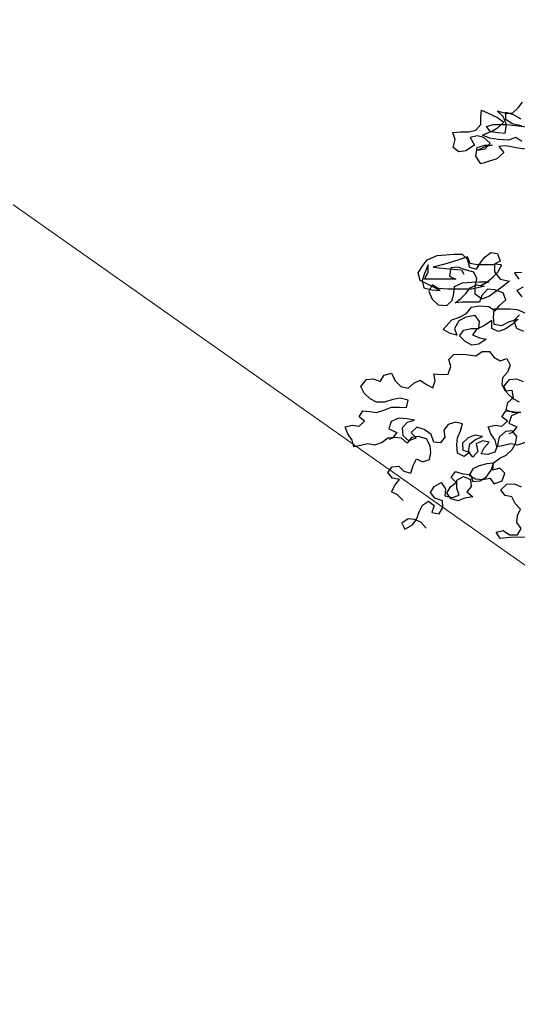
# Model space of a CAD drawing. Header units: inches. Extents: x 350994 to 353538, y 1581369 to 1583842.
# Drawn here: x 351126.007 to 351127.308, y 1582990.042 to 1582992.605 of the extents above; entities that cross this region are included whole.
import ezdxf

# ---------------------------------------------------------------- set-up
doc = ezdxf.new("R2010")
doc.units = ezdxf.units.IN
doc.header["$MEASUREMENT"] = 0
doc.linetypes.add('1', pattern=[0])
doc.layers.add('EP TF', color=5, linetype='Continuous')
doc.layers.add('TREE', color=81, linetype='1')
doc.styles.get("Standard").update_dxf_attribs({"font": 'arial.ttf'})
doc.linetypes.add('SILT_FENCE', pattern='A,0.5,-0.2,["EP",Standard,S=0.1,R=0,X=-0.1,Y=-0.05],-0.2', length=0.9)

# ---------------------------------------------------------------- blocks, each defined once
blk = doc.blocks.new('TREE_4')
at = {"color": 94}
for points in [[(-1744, 7372.1), (-1787.4, 7377.9), (-1845.2, 7389.6), (-1877, 7386.7), (-1853.9, 7357.8), (-1885.7, 7328.9), (-1920.4, 7317.3), (-1960.9, 7305.8), (-1984, 7340.5), (-1978.2, 7381), (-1943.5, 7392.5), (-1908.8, 7392.5), (-1940.6, 7383.9), (-1975.3, 7369.4), (-1940.6, 7375.2), (-1917.5, 7401.2), (-1946.4, 7427.2), (-1978.2, 7435.9), (-2010, 7427.3), (-1989.8, 7392.6), (-2030.3, 7366.6), (-2062.1, 7360.8), (-2088.1, 7381.1), (-2079.4, 7418.7), (-2090.9, 7450.5), (-2053.3, 7453.4), (-2015.7, 7453.3), (-1983.9, 7462), (-1960.8, 7488), (-1960.7, 7522.7), (-1957.8, 7554.5), (-1926, 7540), (-1882.7, 7519.7), (-1853.8, 7499.4), (-1882.7, 7470.5), (-1914.5, 7453.2), (-1934.7, 7479.3), (-1902.9, 7487.9), (-1842.2, 7487.9), (-1732.4, 7476.2)], [(-1772.8, 7482), (-1816.2, 7490.7), (-1845.1, 7511), (-1845.1, 7545.7), (-1810.4, 7534.1), (-1775.7, 7513.8)], [(-1770, 7409.7), (-1798.9, 7427.1), (-1833.6, 7415.6), (-1879.9, 7418.5), (-1920.3, 7424.3), (-1952.1, 7438.8), (-1914.5, 7456.1), (-1879.8, 7450.3), (-1848, 7447.4), (-1842.2, 7487.9), (-1856.6, 7525.5), (-1885.5, 7551.5), (-1848, 7539.9), (-1813.3, 7539.9), (-1787.2, 7565.9), (-1766.9, 7591.9)], [(-1770.2, 6802.6), (-1804.9, 6799.8), (-1784.7, 6770.8)], [(-1764.5, 6733.2), (-1793.4, 6718.8), (-1770.3, 6689.9)], [(-1761.8, 6528), (-1793.6, 6542.4), (-1808, 6580), (-1781.9, 6606)], [(-1738.6, 6606), (-1790.6, 6629.2), (-1825.3, 6632.1), (-1900.5, 6632.2), (-1903.4, 6594.6), (-1900.5, 6562.8), (-1862.9, 6557), (-1828.2, 6574.3), (-1787.7, 6585.8), (-1813.8, 6562.7), (-1848.5, 6539.6), (-1880.3, 6528.1), (-1909.2, 6542.5), (-1909.2, 6580.1), (-1943.9, 6557), (-1978.6, 6539.7), (-1998.9, 6513.7), (-1967.1, 6499.2), (-1935.3, 6493.4), (-1970, 6470.3), (-2001.8, 6464.6), (-2033.6, 6481.9), (-2059.6, 6508), (-2039.3, 6534), (-2004.6, 6542.6), (-1969.9, 6542.6), (-1967, 6574.4), (-1987.2, 6603.3), (-2030.6, 6594.7), (-2062.4, 6577.4), (-2082.7, 6542.7), (-2071.1, 6510.9), (-2102.9, 6519.6), (-2134.7, 6537), (-2094.2, 6583.2), (-2059.5, 6594.7), (-2027.7, 6612), (-2004.5, 6640.9), (-1969.8, 6646.7), (-1923.6, 6643.8), (-1894.7, 6623.5), (-1874.4, 6649.5), (-1845.5, 6675.5), (-1857, 6707.3), (-1897.5, 6721.8), (-1929.3, 6724.7), (-1955.3, 6695.8), (-1966.9, 6664), (-2045, 6664.1), (-2079.7, 6661.2), (-2053.6, 6681.5), (-2030.5, 6704.6), (-2010.2, 6730.6), (-1978.4, 6745), (-1943.7, 6739.2), (-2001.6, 6724.8), (-2111.4, 6724.9), (-2157.7, 6727.8), (-2186.6, 6745.2), (-2201.1, 6713.4), (-2186.6, 6678.7), (-2157.8, 6652.6), (-2117.3, 6649.7), (-2094.1, 6672.8), (-2085.4, 6704.6), (-2082.5, 6736.4), (-2044.9, 6753.7), (-2001.5, 6756.6), (-1966.8, 6759.4), (-1923.5, 6759.4), (-1961.1, 6742.1), (-1932.1, 6756.5), (-1903.2, 6782.5), (-1880.1, 6805.6), (-1865.6, 6837.4), (-1897.4, 6840.3), (-1897.4, 6805.6), (-1871.4, 6770.9), (-1828, 6762.2), (-1862.8, 6733.3), (-1920.6, 6692.9), (-1955.3, 6678.5), (-1987.1, 6701.6), (-1987.1, 6736.3), (-1978.4, 6773.9), (-1992.8, 6802.8), (-2033.3, 6814.4), (-2065.1, 6826), (-2099.8, 6823.2), (-2105.6, 6785.6), (-2076.7, 6771.1), (-2221.3, 6771.2), (-2203.9, 6803), (-2203.8, 6837.7), (-2221.2, 6797.3), (-2232.8, 6762.6), (-2224.2, 6730.8), (-2186.6, 6722.1), (-2149, 6719.1), (-2241.5, 6765.5), (-2250.1, 6800.2), (-2232.8, 6829.1), (-2209.6, 6860.9), (-2163.3, 6881.1), (-2122.9, 6883.9), (-2085.3, 6886.8), (-2047.7, 6886.7), (-2024.6, 6863.6), (-2013, 6826), (-1981.2, 6817.3), (-1961, 6849.1), (-1940.7, 6875.1), (-1914.7, 6895.3), (-1882.9, 6889.5), (-1871.3, 6854.8), (-1903.2, 6837.4), (-1978.3, 6837.5), (-2010.1, 6843.3), (-2021.7, 6875.1), (-2062.2, 6860.7), (-2117.1, 6843.4), (-2180.7, 6826.1), (-2122.9, 6820.3), (-2088.2, 6817.4), (-2050.6, 6814.5), (-2039.1, 6794.2)], [(-2320, 5744.7), (-2346, 5770.7), (-2374.9, 5785.2), (-2357.5, 5817), (-2337.2, 5843), (-2369, 5848.8), (-2392.1, 5874.9), (-2371.9, 5900.9), (-2340.1, 5903.7), (-2316.9, 5880.6), (-2285.1, 5871.9), (-2273.6, 5906.6), (-2259.1, 5938.4), (-2230.2, 5923.9), (-2198.4, 5935.4), (-2192.5, 5967.2), (-2195.4, 5999), (-2212.7, 6030.8), (-2250.3, 6042.4), (-2282.1, 6036.7), (-2302.4, 6010.7), (-2328.4, 6033.8), (-2360.2, 6036.8), (-2392, 6033.9), (-2418, 6013.7), (-2452.7, 6002.2), (-2484.5, 6008), (-2516.3, 5999.3), (-2548.1, 5993.6), (-2556.8, 6025.4), (-2577, 6054.3), (-2588.5, 6086.1), (-2556.7, 6094.8), (-2524.9, 6089), (-2498.9, 6112.1), (-2524.9, 6132.3), (-2507.5, 6161.2), (-2475.7, 6158.3), (-2443.9, 6152.5), (-2409.2, 6164), (-2374.5, 6178.4), (-2336.9, 6178.4), (-2305.1, 6175.5), (-2296.4, 6210.2), (-2334, 6218.9), (-2368.7, 6213.1), (-2406.3, 6201.6), (-2443.9, 6201.6), (-2472.8, 6216.1), (-2501.7, 6242.2), (-2516.1, 6274), (-2490, 6305.8), (-2458.2, 6308.6), (-2426.4, 6297), (-2409.1, 6325.9), (-2374.4, 6334.6), (-2357, 6299.9), (-2331, 6273.8), (-2296.4, 6265.1), (-2270.3, 6288.2), (-2241.4, 6302.7), (-2212.5, 6282.4), (-2183.6, 6267.9), (-2172, 6299.7), (-2177.7, 6331.5), (-2143.1, 6328.6), (-2111.2, 6331.4), (-2099.7, 6366.1), (-2108.3, 6397.9), (-2085.1, 6421.1), (-2047.6, 6423.9), (-2015.8, 6421), (-1984, 6415.2), (-1955, 6435.4), (-1920.3, 6435.4), (-1900.1, 6409.3), (-1871.2, 6391.9), (-1839.4, 6403.5), (-1825, 6371.7), (-1836.6, 6339.9), (-1859.7, 6313.9), (-1862.6, 6282.1), (-1848.2, 6253.1), (-1816.4, 6256), (-1810.7, 6221.3), (-1836.7, 6198.2), (-1845.4, 6166.4), (-1813.6, 6154.8), (-1776, 6154.8)], [(-1755.7, 6013.7), (-1790.4, 6002.2), (-1822.2, 6008), (-1854, 5999.3), (-1885.8, 5993.6), (-1894.5, 6025.4), (-1914.7, 6054.3), (-1926.2, 6086.1), (-1894.4, 6094.8), (-1862.6, 6089), (-1836.6, 6112.1), (-1862.6, 6132.3), (-1845.2, 6161.2), (-1813.4, 6158.3), (-1781.6, 6152.5)], [(-1781.5, 6201.6), (-1810.4, 6216.1), (-1839.3, 6242.2), (-1853.8, 6274), (-1827.7, 6305.8), (-1795.9, 6308.6), (-1764.1, 6297)], [(-1784.5, 6152.5), (-1819.2, 6138.1), (-1830.8, 6103.4), (-1793.2, 6086), (-1813.5, 6060), (-1830.8, 6054.2)], [(-2214.1, 5617.1), (-2237.2, 5643.1), (-2266.1, 5657.6), (-2297.9, 5660.5), (-2326.8, 5640.3), (-2312.4, 5611.4), (-2277.7, 5631.6), (-2257.4, 5660.5), (-2245.8, 5692.3), (-2231.3, 5724.1), (-2202.4, 5741.4), (-2176.4, 5721.1), (-2188, 5689.3), (-2153.3, 5683.5), (-2135.9, 5712.4), (-2138.8, 5744.2), (-2173.5, 5755.8), (-2193.7, 5781.8), (-2176.3, 5810.7), (-2144.5, 5828.1), (-2124.3, 5799.1), (-2127.2, 5767.3), (-2092.5, 5758.6), (-2060.7, 5770.2), (-2072.2, 5802), (-2072.2, 5839.6), (-2040.4, 5856.9), (-2008.6, 5842.4), (-2005.7, 5810.6), (-2026, 5784.6), (-1997.1, 5761.4), (-2034.7, 5755.7), (-2066.5, 5744.1), (-2098.3, 5752.8), (-2118.5, 5778.9), (-2101.1, 5807.8), (-2075.1, 5828), (-2098.2, 5851.1), (-2077.9, 5880), (-2043.3, 5868.4), (-2008.6, 5865.5), (-1997, 5833.7), (-1965.2, 5836.6), (-1936.3, 5853.9), (-1913.1, 5885.7), (-1901.5, 5917.5), (-1933.4, 5914.6), (-1968.1, 5906), (-1997, 5891.5), (-2014.4, 5862.6), (-1985.5, 5845.3), (-1950.8, 5842.3), (-1919, 5848.1), (-1898.7, 5822.1), (-1861.1, 5836.5), (-1849.5, 5871.2), (-1872.7, 5894.3), (-1904.5, 5885.7), (-1901.5, 5920.4), (-1872.6, 5940.6), (-1843.7, 5955), (-1814.7, 5981), (-1800.3, 6009.9), (-1794.5, 6041.7), (-1814.7, 6067.7), (-1846.5, 6064.9), (-1875.4, 6038.9), (-1884.1, 6001.3), (-1895.7, 5969.5), (-1927.5, 5958), (-1959.3, 5960.9), (-1944.8, 5989.8), (-1921.7, 6015.8), (-1953.5, 6021.6), (-1982.4, 6007.2), (-1973.8, 5972.5), (-1996.9, 5946.5), (-2017.1, 5972.5), (-2011.3, 6007.2), (-1985.3, 6027.4), (-1953.5, 6041.8), (-1988.2, 6047.7), (-2020, 6036.1), (-2046, 6010.1), (-2043.2, 5978.3), (-2011.4, 5969.6), (-2037.4, 5949.4), (-2069.2, 5963.9), (-2072.1, 6004.4), (-2069.1, 6036.2), (-2054.6, 6068), (-2045.9, 6099.8), (-2077.7, 6108.5), (-2112.4, 6096.9), (-2132.7, 6070.9), (-2127, 6039.1), (-2147.2, 6013.1), (-2179, 6016), (-2190.6, 6050.7), (-2222.3, 6073.9), (-2257, 6085.5), (-2283.1, 6059.5), (-2260, 6033.4), (-2294.7, 6021.9), (-2320.7, 6045.1), (-2323.5, 6082.7), (-2300.4, 6108.7), (-2268.6, 6117.3), (-2303.2, 6123.1), (-2340.8, 6126), (-2375.5, 6111.6), (-2387.1, 6076.9), (-2349.6, 6059.6), (-2369.8, 6033.5), (-2387.2, 6027.8)], [(-1701.2, 5574.2), (-1808.1, 5574.3), (-1871.7, 5568.5), (-1889.1, 5597.5), (-1857.3, 5606.1), (-1828.4, 5585.8), (-1790.8, 5585.8), (-1773.4, 5614.7), (-1793.6, 5643.6), (-1790.7, 5675.4), (-1776.2, 5704.3), (-1802.2, 5730.4), (-1816.6, 5762.2), (-1848.4, 5768), (-1868.6, 5794), (-1839.7, 5820), (-1805, 5822.9), (-1773.2, 5808.4)]]:
    blk.add_lwpolyline(points, dxfattribs=at)

msp = doc.modelspace()

# ---------------------------------------------------------------- linework, layer by layer
at = {"layer": 'EP TF', "color": 252, "linetype": 'SILT_FENCE', "lineweight": 5, "ltscale": 6, "elevation": 97.6136}
msp.add_lwpolyline([(351334.5485, 1583220.7615), (351313.2661, 1583201.6039), (351299.5682, 1583152.936), (351283.6557, 1583095.4134), (351267.6587, 1583037.5852), (351251.6616, 1582979.7571), (351198.8809, 1582966.7433), (351173.8393, 1582964.5107), (351151.773, 1582973.9413), (351097.7524, 1583012.0323), (351096.5409, 1583017.4695)], dxfattribs=at)

# ---------------------------------------------------------------- block references
at = {"layer": 'TREE', "lineweight": 5, "xscale": 0.0005632341344607994, "yscale": 0.0005632341490127146, "zscale": 0.0005632341444477617}
msp.add_blockref('TREE_4', (351128.3143, 1582988.1136), dxfattribs=at)

doc.saveas('drawing.dxf')
